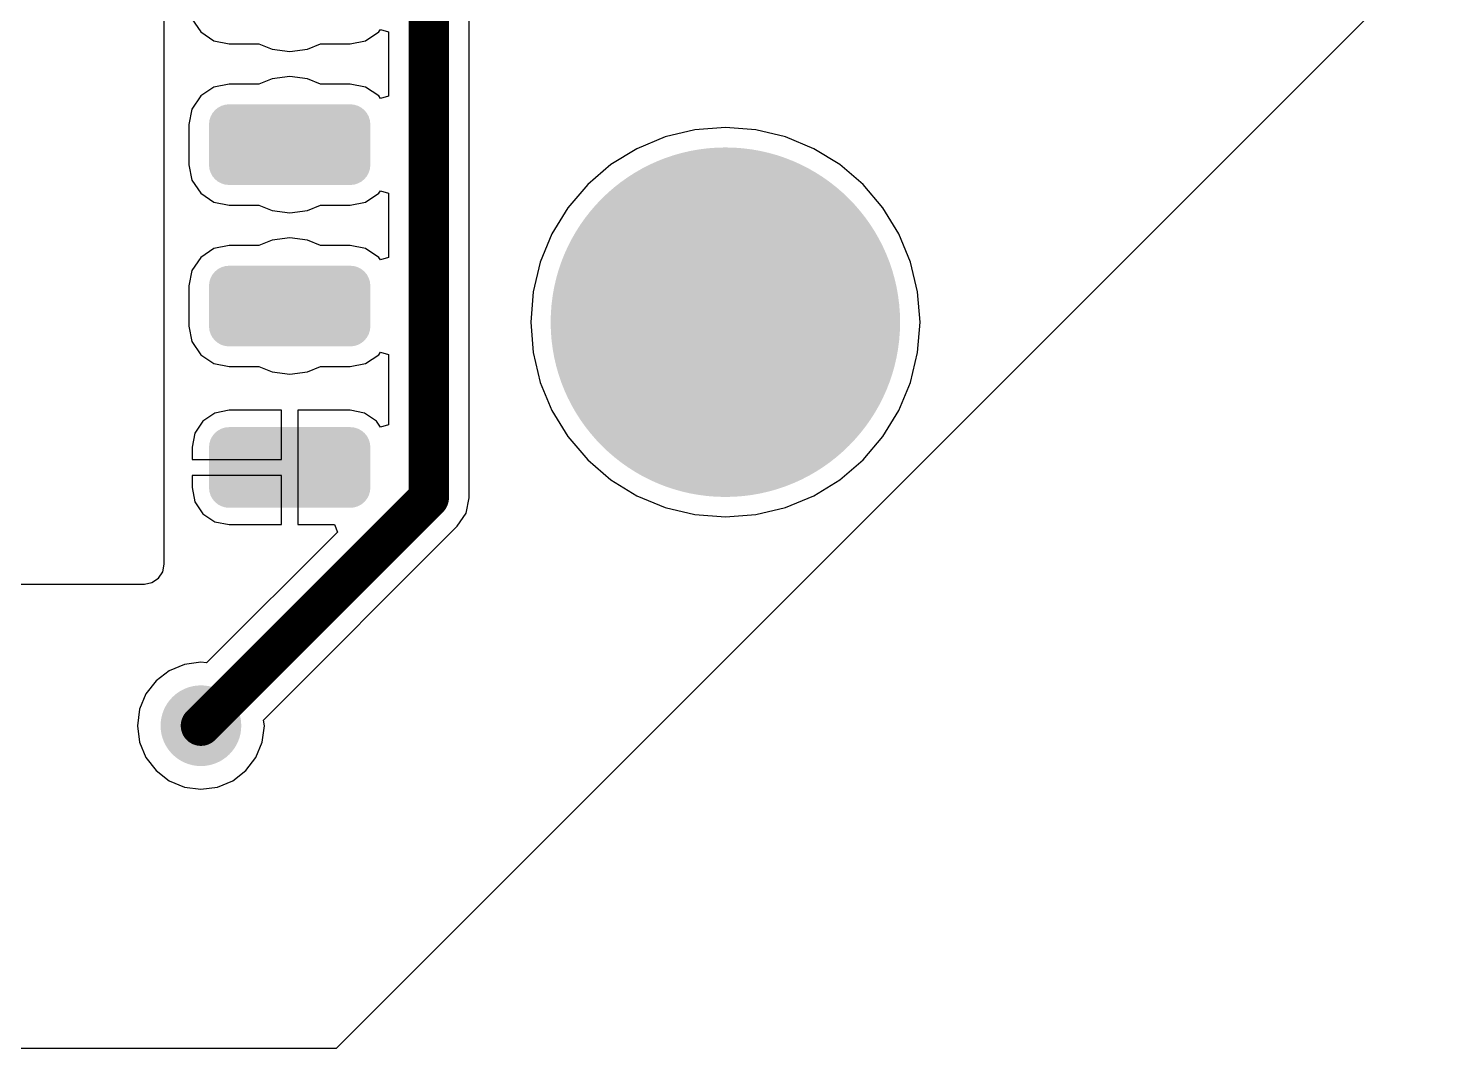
# Model space of a CAD drawing. Header units: millimetres. Extents: x 0 to 2.36, y 0 to 2.36.
# Drawn here: x 1.478 to 2.36, y 0 to 0.632 of the extents above; entities that cross this region are included whole.
import ezdxf

# ---------------------------------------------------------------- set-up
doc = ezdxf.new("R2010")
doc.units = ezdxf.units.MM
doc.header["$MEASUREMENT"] = 0
for name, color, linetype in [('PadHoleLayer', 156, 'Continuous'), ('TopLayer', 1, 'Continuous'), ('ViaHoleLayer', 16, 'Continuous')]:
    doc.layers.add(name, color=color, linetype=linetype)

# ---------------------------------------------------------------- blocks, each defined once
blk = doc.blocks.new('WEMOS_D1_MINI_11')
at = {"layer": 'PadHoleLayer'}
h = blk.add_hatch(color=156, dxfattribs=at)
edge = h.paths.add_edge_path()
edge.add_arc((0.9, 0.2), 0.01693, 0, 360)
h = blk.add_hatch(color=156, dxfattribs=at)
edge = h.paths.add_edge_path()
edge.add_arc((0.9, 0.1), 0.01693, 0, 360)
h = blk.add_hatch(color=156, dxfattribs=at)
edge = h.paths.add_edge_path()
edge.add_arc((0.9, 0), 0.01693, 0, 360)
at = {"layer": 'TopLayer'}
h = blk.add_hatch(color=1, dxfattribs=at)
edge = h.paths.add_edge_path()
edge.add_arc((0.8625, 0.1875), 0.0125, 180, 270)
edge.add_line((0.8625, 0.175), (0.9375, 0.175))
edge.add_arc((0.9375, 0.1875), 0.0125, 270, 360)
edge.add_line((0.95, 0.1875), (0.95, 0.2125))
edge.add_arc((0.9375, 0.2125), 0.0125, 0, 90)
edge.add_line((0.9375, 0.225), (0.8625, 0.225))
edge.add_arc((0.8625, 0.2125), 0.0125, 90, 180)
edge.add_line((0.85, 0.2125), (0.85, 0.1875))
h = blk.add_hatch(color=1, dxfattribs=at)
edge = h.paths.add_edge_path()
edge.add_arc((0.8625, 0.0875), 0.0125, 180, 270)
edge.add_line((0.8625, 0.075), (0.9375, 0.075))
edge.add_arc((0.9375, 0.0875), 0.0125, 270, 360)
edge.add_line((0.95, 0.0875), (0.95, 0.1125))
edge.add_arc((0.9375, 0.1125), 0.0125, 0, 90)
edge.add_line((0.9375, 0.125), (0.8625, 0.125))
edge.add_arc((0.8625, 0.1125), 0.0125, 90, 180)
edge.add_line((0.85, 0.1125), (0.85, 0.0875))
h = blk.add_hatch(color=1, dxfattribs=at)
edge = h.paths.add_edge_path()
edge.add_arc((0.8625, -0.0125), 0.0125, 180, 270)
edge.add_line((0.8625, -0.025), (0.9375, -0.025))
edge.add_arc((0.9375, -0.0125), 0.0125, 270, 360)
edge.add_line((0.95, -0.0125), (0.95, 0.0125))
edge.add_arc((0.9375, 0.0125), 0.0125, 0, 90)
edge.add_line((0.9375, 0.025), (0.8625, 0.025))
edge.add_arc((0.8625, 0.0125), 0.0125, 90, 180)
edge.add_line((0.85, 0.0125), (0.85, -0.0125))

msp = doc.modelspace()

# ---------------------------------------------------------------- hatches: boundary and pattern name
at = {"layer": 'PadHoleLayer'}
h = msp.add_hatch(color=156, dxfattribs=at)
edge = h.paths.add_edge_path()
edge.add_arc((1.91, 0.45), 0.06496, 0, 360)
at = {"layer": 'TopLayer'}
h = msp.add_hatch(color=1, dxfattribs=at)
edge = h.paths.add_edge_path()
edge.add_arc((1.91, 0.45), 0.10827, 0, 360)
h = msp.add_hatch(color=1, dxfattribs=at)
edge = h.paths.add_edge_path()
edge.add_arc((1.585, 0.2), 0.025, 0, 360)
at = {"layer": 'ViaHoleLayer'}
h = msp.add_hatch(color=16, dxfattribs=at)
edge = h.paths.add_edge_path()
edge.add_arc((1.585, 0.2), 0.014, 0, 360)

# ---------------------------------------------------------------- linework, layer by layer
at = {"layer": 'TopLayer'}
for p, q in [((1.56224, 0.3), (1.56224, 1.16)), ((1.75119, 0.34121), (1.75119, 1.057)), ((2.36, 0.69123), (1.66877, 0)), ((1.57942, 0.63794), (1.58484, 0.62984)), ((1.58484, 0.62984), (1.59294, 0.62442)), ((1.68706, 0.62442), (1.69516, 0.62984)), ((1.69516, 0.62984), (1.69623, 0.63144)), ((1.69623, 0.63144), (1.70123, 0.62992)), ((1.70123, 0.62992), (1.70123, 0.59008)), ((1.59294, 0.62442), (1.6025, 0.62252)), ((1.6025, 0.62252), (1.62092, 0.62252)), ((1.62092, 0.62252), (1.62905, 0.61915)), ((1.62905, 0.61915), (1.64, 0.61771)), ((1.64, 0.61771), (1.65095, 0.61915)), ((1.65095, 0.61915), (1.65908, 0.62252)), ((1.65908, 0.62252), (1.6775, 0.62252)), ((1.6775, 0.62252), (1.68706, 0.62442)), ((1.62905, 0.60085), (1.62092, 0.59748)), ((1.64, 0.60229), (1.62905, 0.60085)), ((1.65095, 0.60085), (1.64, 0.60229)), ((1.65908, 0.59748), (1.65095, 0.60085)), ((1.59294, 0.59558), (1.58484, 0.59016)), ((1.6025, 0.59748), (1.59294, 0.59558)), ((1.62092, 0.59748), (1.6025, 0.59748)), ((1.6775, 0.59748), (1.65908, 0.59748)), ((1.68706, 0.59558), (1.6775, 0.59748)), ((1.69516, 0.59016), (1.68706, 0.59558)), ((1.57942, 0.58206), (1.57752, 0.5725)), ((1.58484, 0.59016), (1.57942, 0.58206)), ((1.69623, 0.58856), (1.69516, 0.59016)), ((1.70123, 0.59008), (1.69623, 0.58856)), ((1.57752, 0.5725), (1.57752, 0.5475)), ((1.87272, 0.56474), (1.85523, 0.55749)), ((1.89113, 0.56915), (1.87272, 0.56474)), ((1.91, 0.57064), (1.89113, 0.56915)), ((1.92887, 0.56915), (1.91, 0.57064)), ((1.94728, 0.56474), (1.92887, 0.56915)), ((1.96477, 0.55749), (1.94728, 0.56474)), ((1.85523, 0.55749), (1.83909, 0.5476)), ((1.98091, 0.5476), (1.96477, 0.55749)), ((1.57752, 0.5475), (1.57942, 0.53794)), ((1.83909, 0.5476), (1.82469, 0.53531)), ((1.99531, 0.53531), (1.98091, 0.5476)), ((1.57942, 0.53794), (1.58484, 0.52984)), ((1.58484, 0.52984), (1.59294, 0.52442)), ((1.68706, 0.52442), (1.69516, 0.52984)), ((1.69516, 0.52984), (1.69623, 0.53144)), ((1.69623, 0.53144), (1.70123, 0.52992)), ((1.70123, 0.52992), (1.70123, 0.49008)), ((1.82469, 0.53531), (1.8124, 0.52091)), ((2.0076, 0.52091), (1.99531, 0.53531)), ((1.59294, 0.52442), (1.6025, 0.52252)), ((1.6025, 0.52252), (1.62092, 0.52252)), ((1.62092, 0.52252), (1.62905, 0.51915)), ((1.65095, 0.51915), (1.65908, 0.52252)), ((1.65908, 0.52252), (1.6775, 0.52252)), ((1.6775, 0.52252), (1.68706, 0.52442)), ((1.8124, 0.52091), (1.80251, 0.50477)), ((2.01749, 0.50477), (2.0076, 0.52091)), ((1.62905, 0.51915), (1.64, 0.51771)), ((1.64, 0.51771), (1.65095, 0.51915)), ((1.80251, 0.50477), (1.79526, 0.48728)), ((2.02474, 0.48728), (2.01749, 0.50477)), ((1.59294, 0.49558), (1.58484, 0.49016)), ((1.6025, 0.49748), (1.59294, 0.49558)), ((1.62092, 0.49748), (1.6025, 0.49748)), ((1.62905, 0.50085), (1.62092, 0.49748)), ((1.64, 0.50229), (1.62905, 0.50085)), ((1.65095, 0.50085), (1.64, 0.50229)), ((1.65908, 0.49748), (1.65095, 0.50085)), ((1.6775, 0.49748), (1.65908, 0.49748)), ((1.68706, 0.49558), (1.6775, 0.49748)), ((1.69516, 0.49016), (1.68706, 0.49558)), ((1.58484, 0.49016), (1.57942, 0.48206)), ((1.69623, 0.48856), (1.69516, 0.49016)), ((1.70123, 0.49008), (1.69623, 0.48856)), ((1.79526, 0.48728), (1.79085, 0.46887)), ((2.02915, 0.46887), (2.02474, 0.48728)), ((1.57942, 0.48206), (1.57752, 0.4725)), ((1.57752, 0.4725), (1.57752, 0.4475)), ((1.79085, 0.46887), (1.78936, 0.45)), ((2.03064, 0.45), (2.02915, 0.46887)), ((1.78936, 0.45), (1.79085, 0.43113)), ((2.02915, 0.43113), (2.03064, 0.45)), ((1.57752, 0.4475), (1.57942, 0.43794)), ((1.57942, 0.43794), (1.58484, 0.42984)), ((1.58484, 0.42984), (1.59294, 0.42442)), ((1.59294, 0.42442), (1.6025, 0.42252)), ((1.6775, 0.42252), (1.68706, 0.42442)), ((1.68706, 0.42442), (1.69516, 0.42984)), ((1.69516, 0.42984), (1.69623, 0.43144)), ((1.69623, 0.43144), (1.70123, 0.42992)), ((1.70123, 0.42992), (1.70123, 0.38648)), ((1.79085, 0.43113), (1.79526, 0.41272)), ((2.02474, 0.41272), (2.02915, 0.43113)), ((1.6025, 0.42252), (1.62092, 0.42252)), ((1.62092, 0.42252), (1.62905, 0.41915)), ((1.62905, 0.41915), (1.64, 0.41771)), ((1.64, 0.41771), (1.65095, 0.41915)), ((1.65095, 0.41915), (1.65908, 0.42252)), ((1.65908, 0.42252), (1.6775, 0.42252)), ((1.79526, 0.41272), (1.80251, 0.39523)), ((2.01749, 0.39523), (2.02474, 0.41272)), ((1.58628, 0.38872), (1.58131, 0.38128)), ((1.59372, 0.39369), (1.58628, 0.38872)), ((1.6025, 0.39544), (1.59372, 0.39369)), ((1.635, 0.39544), (1.6025, 0.39544)), ((1.635, 0.365), (1.635, 0.39544)), ((1.6775, 0.39544), (1.645, 0.39544)), ((1.645, 0.39544), (1.645, 0.36)), ((1.68628, 0.39369), (1.6775, 0.39544)), ((1.69372, 0.38872), (1.68628, 0.39369)), ((1.69623, 0.38496), (1.69372, 0.38872)), ((1.80251, 0.39523), (1.8124, 0.37909)), ((2.0076, 0.37909), (2.01749, 0.39523)), ((1.58131, 0.38128), (1.57956, 0.3725)), ((1.70123, 0.38648), (1.69623, 0.38496)), ((1.57956, 0.3725), (1.57956, 0.365)), ((1.8124, 0.37909), (1.82469, 0.36469)), ((1.99531, 0.36469), (2.0076, 0.37909)), ((1.57956, 0.365), (1.635, 0.365)), ((1.82469, 0.36469), (1.83909, 0.3524)), ((1.98091, 0.3524), (1.99531, 0.36469)), ((1.635, 0.355), (1.57956, 0.355)), ((1.57956, 0.355), (1.57956, 0.3475)), ((1.635, 0.32456), (1.635, 0.355)), ((1.645, 0.36), (1.645, 0.32456)), ((1.57956, 0.3475), (1.58131, 0.33872)), ((1.83909, 0.3524), (1.85523, 0.34251)), ((1.96477, 0.34251), (1.98091, 0.3524)), ((1.58131, 0.33872), (1.58628, 0.33128)), ((1.74929, 0.33165), (1.75119, 0.34121)), ((1.85523, 0.34251), (1.87272, 0.33526)), ((1.87272, 0.33526), (1.89113, 0.33085)), ((1.92887, 0.33085), (1.94728, 0.33526)), ((1.94728, 0.33526), (1.96477, 0.34251)), ((1.58628, 0.33128), (1.59372, 0.32631)), ((1.59372, 0.32631), (1.6025, 0.32456)), ((1.74388, 0.32355), (1.74929, 0.33165)), ((1.89113, 0.33085), (1.91, 0.32936)), ((1.91, 0.32936), (1.92887, 0.33085)), ((1.66961, 0.31994), (1.58854, 0.23887)), ((1.6025, 0.32456), (1.635, 0.32456)), ((1.62387, 0.20354), (1.74388, 0.32355)), ((1.645, 0.32456), (1.6677, 0.32456)), ((1.6677, 0.32456), (1.66961, 0.31994)), ((1.5613, 0.29532), (1.56224, 0.3)), ((1.55468, 0.2887), (1.55865, 0.29135)), ((1.55865, 0.29135), (1.5613, 0.29532)), ((1.27, 0.28776), (1.55, 0.28776)), ((1.55, 0.28776), (1.55468, 0.2887)), ((1.585, 0.23934), (1.57482, 0.238)), ((1.58854, 0.23887), (1.585, 0.23934)), ((1.56533, 0.23407), (1.55718, 0.22782)), ((1.57482, 0.238), (1.56533, 0.23407)), ((1.55718, 0.22782), (1.55093, 0.21967)), ((1.55093, 0.21967), (1.547, 0.21018)), ((1.547, 0.21018), (1.54566, 0.2)), ((1.62434, 0.2), (1.62387, 0.20354)), ((1.54566, 0.2), (1.547, 0.18982)), ((1.623, 0.18982), (1.62434, 0.2)), ((1.547, 0.18982), (1.55093, 0.18033)), ((1.61907, 0.18033), (1.623, 0.18982)), ((1.55093, 0.18033), (1.55718, 0.17218)), ((1.61282, 0.17218), (1.61907, 0.18033)), ((1.55718, 0.17218), (1.56533, 0.16593)), ((1.60467, 0.16593), (1.61282, 0.17218)), ((1.56533, 0.16593), (1.57482, 0.162)), ((1.57482, 0.162), (1.585, 0.16066)), ((1.585, 0.16066), (1.59518, 0.162)), ((1.59518, 0.162), (1.60467, 0.16593)), ((1.66877, 0), (0.69123, 0))]:
    msp.add_line(p, q, dxfattribs=at)
at = {"layer": 'TopLayer', "const_width": 0.025}
for points in [[(1.72621, 0.34121), (1.72621, 1.057)], [(1.585, 0.2), (1.72621, 0.34121)]]:
    msp.add_lwpolyline(points, dxfattribs=at)
at = {"layer": 'TopLayer', "const_width": 0.0125}
for points in [[(1.71996, 0.34121, 1), (1.73246, 0.34121, 1)], [(1.71996, 0.34121, 1), (1.73246, 0.34121, 1)], [(1.57875, 0.2, 1), (1.59125, 0.2, 1)]]:
    msp.add_lwpolyline(points, format="xyb", close=True, dxfattribs=at)

# ---------------------------------------------------------------- block references
msp.add_blockref('WEMOS_D1_MINI_11', (0.74, 0.36))

doc.saveas('drawing.dxf')
